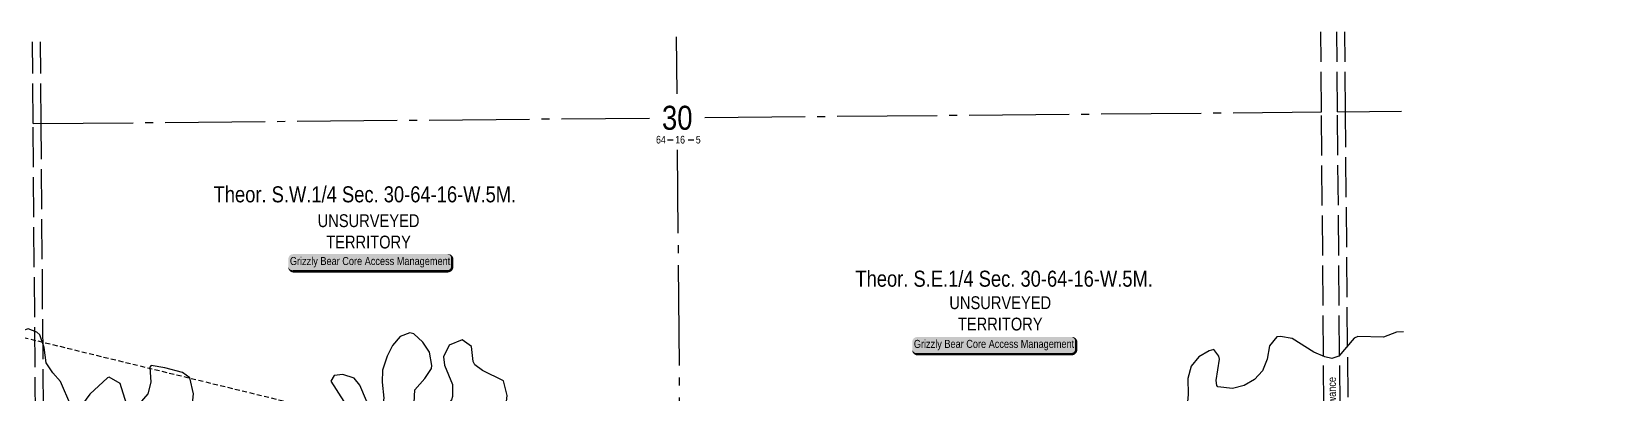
# Model space of a CAD drawing. Extents: x 534052 to 544180, y 6043031 to 6050786.
# Drawn here: x 537458 to 539443, y 6046433 to 6046885 of the extents above; entities that cross this region are included whole.
import ezdxf
from ezdxf.enums import TextEntityAlignment as Align

# ---------------------------------------------------------------- set-up
doc = ezdxf.new("R2010")
doc.units = 0
doc.header["$LTSCALE"] = 5
for name, pattern in [('foc-QUARTERLINE', [33, 25, -3, 2, -3]), ('foc-TIELINE', [1.875, 1.25, -0.625]), ('foc-UNSURVEYED', [12.5, 10, -2.5])]:
    doc.linetypes.add(name, pattern=pattern)
for name, color, linetype in [('10', 1, 'Continuous'), ('9', 3, 'Continuous'), ('AS-WILDLIFE-BLOCK', 131, 'Continuous'), ('C-SYMBOL', 7, 'Continuous'), ('L-ROAD-T', 7, 'Continuous'), ('L-SECLBL', 7, 'Continuous'), ('L-SECQ', 8, 'foc-QUARTERLINE'), ('L-TIE', 7, 'foc-TIELINE'), ('L-UNS-T', 3, 'Continuous'), ('L-USEC', 7, 'foc-UNSURVEYED'), ('T-CREEK', 160, 'Continuous')]:
    doc.layers.add(name, color=color, linetype=linetype)
doc.styles.add('175L', font='', dxfattribs={"height": 20})
doc.styles.add('80', font='', dxfattribs={"height": 10})
doc.styles.add('80L', font='', dxfattribs={"height": 10})
doc.styles.add('foc-LtypeFont', font='', dxfattribs={"height": 7.35})
doc.styles.add('SIMPLEX', font='')
doc.styles.get('175L').set_extended_font_data('Arial Narrow')
doc.styles.get('80').set_extended_font_data('Arial Narrow')
doc.styles.get('80L').set_extended_font_data('Arial Narrow')
doc.styles.get('foc-LtypeFont').set_extended_font_data('Arial Narrow')
doc.styles.get('SIMPLEX').set_extended_font_data('Arial Narrow')
doc.linetypes.add('foc-TOPO-flowdirection-NOLINE', pattern='A,0,[">",foc-LtypeFont,S=0.3,R=0,X=0,Y=-0.945],-20,[">",foc-LtypeFont,S=0.3,R=0,X=0,Y=-0.945],0', length=20)

# ---------------------------------------------------------------- blocks, each defined once
blk = doc.blocks.new('L-SECLBL')
at = {"layer": '9', "color": 7}
for p, q in [((-5.1, -27.8), (-12.3, -27.8)), ((20.7, -27.8), (13.5, -27.8))]:
    blk.add_line(p, q, dxfattribs=at)
at = {"layer": '10', "color": 2, "style": 'SIMPLEX'}
blk.add_attdef('SEC', text='', height=30, dxfattribs=at).set_placement((0, 0), align=Align.MIDDLE)
at = {"layer": '10', "color": 5, "style": '80L'}
blk.add_attdef('TWP', text='', height=9.5, dxfattribs=at).set_placement((-14.4, -27.4), align=Align.MIDDLE_RIGHT)
blk.add_attdef('RGE', text='', height=9.5, dxfattribs=at).set_placement((3.6, -27.4), align=Align.MIDDLE_CENTER)
blk.add_attdef('MER', text='', height=9.5, dxfattribs=at).set_placement((23.2, -27.4), align=Align.MIDDLE_LEFT)
blk = doc.blocks.new('*U693')
h = blk.add_hatch(color=255)
edge = h.paths.add_edge_path()
edge.add_line((-96.5, -11.5), (96.5, -11.5))
edge.add_arc((96.5, -5.5), 6, 270, 360)
edge.add_line((102.5, -5.5), (102.5, 4))
edge.add_arc((96.5, 4), 6, 0, 90)
edge.add_line((96.5, 10), (-96.5, 10))
edge.add_arc((-96.5, 4), 6, 90, 180)
edge.add_line((-102.5, 4), (-102.5, -5.5))
edge.add_arc((-96.5, -5.5), 6, 180, 270)
at = {"color": 131, "flags": 128}
blk.add_lwpolyline([(-96.5, -11.5, 3, 3, 0), (96.5, -11.5, 3, 3, 0.414214), (102.5, -5.5, 3, 3, 0), (102.5, 4, 3, 0, 0.414214), (96.5, 10, 0, 0, 0), (-96.5, 10, 0, 0, 0.414214), (-102.5, 4, 0, 0, 0), (-102.5, -5.5, 0, 3, 0.414214)], format="xyseb", close=True, dxfattribs=at)
at = {"color": 131, "style": '80'}
blk.add_attdef('ENTER_TEXT_001', (-36, -5), '', height=10, dxfattribs=at)

msp = doc.modelspace()

# ---------------------------------------------------------------- linework, layer by layer
at = {"layer": 'L-SECQ'}
for p, q in [((538264.403, 6046808.037), (538263.803, 6046879.017)), ((538299.252, 6046778.349), (539069.39, 6046785.293)), ((539089.496, 6046785.474), (539169.334, 6046786.194)), ((537459.921, 6046770.782), (538229.972, 6046777.725)), ((538271.453, 6045973.718), (538264.995, 6046738.039))]:
    msp.add_line(p, q, dxfattribs=at)
at = {"layer": 'L-TIE'}
msp.add_line((535981.474, 6046861.375), (539442.647, 6046016.916), dxfattribs=at)
at = {"layer": 'L-USEC'}
for p, q in [((539069.39, 6046785.293), (539068.528, 6046885.237)), ((539089.496, 6046785.466), (539088.633, 6046885.392)), ((539099.549, 6046785.553), (539098.686, 6046885.47)), ((537459.921, 6046770.767), (537459.077, 6046872.796)), ((537469.974, 6046770.85), (537469.13, 6046872.874)), ((539076.331, 6045981.001), (539069.39, 6046785.293)), ((539096.436, 6045981.182), (539089.496, 6046785.466)), ((539106.402, 6045991.326), (539099.549, 6046785.553)), ((537466.575, 6045966.375), (537459.921, 6046770.767)), ((537476.544, 6045976.491), (537469.974, 6046770.85))]:
    msp.add_line(p, q, dxfattribs=at)
at = {"layer": 'T-CREEK', "linetype": 'foc-TOPO-flowdirection-NOLINE', "flags": 128}
msp.add_lwpolyline([(539171.71, 6046510.531), (539163.053, 6046510.27), (539146.846, 6046504.042), (539114.94, 6046504.963), (539110.405, 6046502.537), (539091.194, 6046480.275), (539082.545, 6046477.413), (539073.556, 6046479.212), (539059.779, 6046485.153), (539032.712, 6046502.243), (539018.188, 6046504.877), (539013.536, 6046504.304), (539004.618, 6046493.226), (539001.458, 6046476.408), (538995.943, 6046462.026), (538985.814, 6046451.208), (538972.99, 6046443.427), (538958.337, 6046439.734), (538939.767, 6046441.948), (538938.685, 6046443.418), (538937.754, 6046449.737), (538941.851, 6046476.321), (538941.008, 6046480.038), (538934.789, 6046488.638), (538929.036, 6046487.011), (538916.069, 6046479.467), (538906.668, 6046467.699), (538902.379, 6046452.461), (538902.93, 6046432.171), (538901.087, 6046413.718), (538888.014, 6046385.444), (538878.396, 6046373.369), (538864.044, 6046367.143), (538857.392, 6046368.959), (538835.914, 6046382.566), (538824.641, 6046379.378), (538807.739, 6046364.98), (538793.134, 6046360.931), (538759.903, 6046374.781), (538746.45, 6046368.159), (538726.223, 6046346.194), (538708.582, 6046338.036), (538674.538, 6046345.775), (538661.476, 6046343.966), (538656.773, 6046341.234), (538647.984, 6046329.74), (538640.676, 6046281.169), (538635.346, 6046270.075), (538628.247, 6046270.979), (538616.968, 6046280.49), (538603.296, 6046288.066), (538592.919, 6046277.598), (538577.497, 6046251.268), (538566.966, 6046241.693), (538554.218, 6046233.731), (538544.976, 6046232.759), (538537.921, 6046237.677), (538530.116, 6046250.486), (538525.392, 6046263.382), (538521.152, 6046264.8), (538505.142, 6046259.777), (538492.623, 6046257.865), (538488.551, 6046259.647), (538473.904, 6046256.946), (538463.692, 6046245.106), (538449.481, 6046243.677), (538444.668, 6046257.843), (538441.718, 6046276.728), (538430.139, 6046288.627), (538414.867, 6046290.514), (538411.362, 6046287.586), (538398.161, 6046261.03), (538386.472, 6046252.196), (538375.77, 6046255.136), (538353.095, 6046301.979), (538343.5, 6046303.372), (538331.54, 6046286.382), (538313.907, 6046279.749), (538303.649, 6046268.806), (538296.297, 6046255.623), (538290.969, 6046250.533), (538281.122, 6046254.82), (538280.931, 6046269.374), (538284.177, 6046291.045), (538282.766, 6046310.108), (538259.733, 6046350.742), (538245.764, 6046356.633), (538244.4, 6046356.046), (538238.236, 6046342.406), (538239.645, 6046326.115), (538238.546, 6046321.165), (538232.874, 6046315.167), (538211.032, 6046323.43), (538187.05, 6046323.954), (538190.861, 6046335.524), (538195.966, 6046351.448), (538191.363, 6046367.41), (538180.335, 6046376.57), (538166.065, 6046381.226), (538136.319, 6046381.464), (538125.595, 6046402.399), (538119.979, 6046406.324), (538093.216, 6046408.636), (538089.858, 6046407.724), (538073.729, 6046395.448), (538061.237, 6046396.353), (538047.779, 6046402.917), (538045.538, 6046405.479), (538050.392, 6046416.303), (538052.188, 6046431.26), (538047.623, 6046449.539), (538021.154, 6046462.486), (538011.608, 6046469.413), (538009.495, 6046473.537), (538007.553, 6046492.344), (537995.772, 6046500.761), (537979.56, 6046494.157), (537972.777, 6046479.515), (537973.995, 6046469.068), (537983.665, 6046444.827), (537983.803, 6046429.668), (537982.501, 6046425.677), (537972.744, 6046412.774), (537959.746, 6046405.455), (537944.348, 6046403.69), (537938.896, 6046407.281), (537936.105, 6046421.978), (537936.769, 6046437.988), (537949.204, 6046452.433), (537957.536, 6046464.929), (537958.017, 6046468.539), (537955.182, 6046485.399), (537946.869, 6046497.886), (537935.492, 6046508.291), (537930.368, 6046509.26), (537918.47, 6046504.912), (537908.958, 6046493.635), (537902.167, 6046480.263), (537896.387, 6046462.546), (537896.137, 6046447.574), (537898.142, 6046427.633), (537897.096, 6046423.031), (537888.079, 6046413.088), (537876.506, 6046424.267), (537867.947, 6046443.933), (537861.118, 6046452.933), (537846.741, 6046457.279), (537836.21, 6046456.123), (537831.777, 6046448.847), (537857.791, 6046408.671), (537858.896, 6046393.62), (537847.335, 6046380.648), (537808.554, 6046351.727), (537786.563, 6046330.651), (537772.172, 6046326.144), (537762.164, 6046327.568), (537761.158, 6046338.019), (537768.214, 6046352.929), (537770.992, 6046367.859), (537767.668, 6046374.838), (537756.372, 6046377.639), (537742.558, 6046371.753), (537738.761, 6046368.488), (537723.673, 6046344.686), (537718.13, 6046340.19), (537709.781, 6046342.668), (537707.693, 6046362.309), (537702.869, 6046375.928), (537699.521, 6046375.697), (537670.721, 6046353.478), (537656.054, 6046354.97), (537646.57, 6046366.596), (537645.931, 6046371.168), (537646.86, 6046386.536), (537658.798, 6046416.824), (537660.136, 6046433.231), (537655.631, 6046453.192), (537646.468, 6046459.909), (537624.529, 6046465.811), (537607.25, 6046468.457), (537605.932, 6046466.414), (537607.085, 6046447.882), (537603.145, 6046433.355), (537592.522, 6046420.86), (537578.834, 6046414.146), (537568.531, 6046446.181), (537555.123, 6046453.889), (537552.924, 6046453.337), (537530.945, 6046432.605), (537521.75, 6046420.306), (537513.258, 6046415.48), (537506.98, 6046418.687), (537494.067, 6046448.631), (537484.484, 6046459.398), (537476.132, 6046471.862), (537473.906, 6046491.157), (537468.528, 6046507.036), (537464.404, 6046510.373), (537453.665, 6046514.451), (537439.614, 6046509.233), (537427.544, 6046498.13), (537412.567, 6046498.29), (537395.882, 6046506.247), (537396.255, 6046523.932), (537381.052, 6046550.626), (537377.923, 6046569.153), (537356.776, 6046589.001), (537340.38, 6046593.851), (537354.824, 6046619.01), (537354.854, 6046633.969), (537349.694, 6046668.805), (537331.462, 6046696.715), (537301.067, 6046733.511), (537291.996, 6046750.523), (537292.781, 6046770.258), (537302.208, 6046800.997), (537314.698, 6046832.922), (537323.617, 6046845.024), (537325.011, 6046849.923), (537320.285, 6046862.406), (537314.64, 6046871.68)], dxfattribs=at)
at = {"layer": 'T-CREEK', "flags": 128}
for points in [[(537506.98, 6046418.687), (537494.067, 6046448.631), (537484.484, 6046459.398), (537476.132, 6046471.862), (537473.906, 6046491.157), (537468.528, 6046507.036), (537464.404, 6046510.373), (537453.665, 6046514.451)], [(537936.105, 6046421.978), (537936.769, 6046437.988), (537949.204, 6046452.433), (537957.536, 6046464.929), (537958.017, 6046468.539), (537955.182, 6046485.399), (537946.869, 6046497.886), (537935.492, 6046508.291), (537930.368, 6046509.26), (537918.47, 6046504.912), (537908.958, 6046493.635), (537902.167, 6046480.263), (537896.387, 6046462.546), (537896.137, 6046447.574), (537898.142, 6046427.633)], [(539171.71, 6046510.531), (539163.053, 6046510.27), (539146.846, 6046504.042), (539114.94, 6046504.963), (539110.405, 6046502.537), (539091.194, 6046480.275), (539082.545, 6046477.413), (539073.556, 6046479.212), (539059.779, 6046485.153), (539032.712, 6046502.243), (539018.188, 6046504.877), (539013.536, 6046504.304), (539004.618, 6046493.226), (539001.458, 6046476.408), (538995.943, 6046462.026), (538985.814, 6046451.208), (538972.99, 6046443.427), (538958.337, 6046439.734), (538939.767, 6046441.948), (538938.685, 6046443.418), (538937.754, 6046449.737), (538941.851, 6046476.321), (538941.008, 6046480.038), (538934.789, 6046488.638), (538929.036, 6046487.011), (538916.069, 6046479.467), (538906.668, 6046467.699), (538902.379, 6046452.461), (538902.93, 6046432.171)], [(538052.188, 6046431.26), (538047.623, 6046449.539), (538021.154, 6046462.486), (538011.608, 6046469.413), (538009.495, 6046473.537), (538007.553, 6046492.344), (537995.772, 6046500.761), (537979.56, 6046494.157), (537972.777, 6046479.515), (537973.995, 6046469.068), (537983.665, 6046444.827), (537983.803, 6046429.668)], [(537658.798, 6046416.824), (537660.136, 6046433.231), (537655.631, 6046453.192), (537646.468, 6046459.909), (537624.529, 6046465.811), (537607.25, 6046468.457), (537605.932, 6046466.414), (537607.085, 6046447.882), (537603.145, 6046433.355), (537592.522, 6046420.86)], [(537578.834, 6046414.146), (537568.531, 6046446.181), (537555.123, 6046453.889), (537552.924, 6046453.337), (537530.945, 6046432.605)], [(537876.506, 6046424.267), (537867.947, 6046443.933), (537861.118, 6046452.933), (537846.741, 6046457.279), (537836.21, 6046456.123), (537831.777, 6046448.847), (537857.791, 6046408.671)]]:
    msp.add_lwpolyline(points, dxfattribs=at)

# ---------------------------------------------------------------- block references
at = {"layer": 'AS-WILDLIFE-BLOCK'}
ref = msp.add_blockref('*U693', (537881.174, 6046597.683), dxfattribs=dict(at, xscale=0.9989536938324243, yscale=0.9989536938324243, zscale=0.9989536938324243))
ref.add_attrib('ENTER_TEXT_001', 'Grizzly Bear Core Access Management', (537780.713, 6046594.068), dxfattribs={"layer": '0', "color": 131, "height": 9.98954, "style": '80'})
ref = msp.add_blockref('*U693', (538660.663, 6046494.168), dxfattribs=dict(at, xscale=0.9989536938324243, yscale=0.9989536938324243, zscale=0.9989536938324243))
ref.add_attrib('ENTER_TEXT_001', 'Grizzly Bear Core Access Management', (538560.202, 6046490.553), dxfattribs={"layer": '0', "color": 131, "height": 9.98954, "style": '80'})
at = {"layer": 'L-SECLBL', "color": 3, "xscale": 0.99947671, "yscale": 0.99947671, "zscale": 0.99947671}
for values in [{'SEC': '30', 'TWP': '64'}, {'SEC': '30', 'TWP': '64', 'RGE': '16', 'MER': '5'}]:
    msp.add_blockref('L-SECLBL', (538264.657, 6046778.037), dxfattribs=at).add_auto_attribs(values)

# ---------------------------------------------------------------- texts
at = {"layer": 'C-SYMBOL', "color": 3, "style": '175L'}
for s, p in [('Theor. S.W.1/4 Sec. 30-64-16-W.5M.', (537874.412, 6046666.398)), ('Theor. S.E.1/4 Sec. 30-64-16-W.5M.', (538673.017, 6046561.005))]:
    msp.add_text(s, height=19.98953, dxfattribs=at).set_placement(p, align=Align.BOTTOM_CENTER)
at = {"layer": 'L-ROAD-T', "style": '80L'}
msp.add_text('Theoretic Government Road Allowance', height=9.99477, rotation=90.432705, dxfattribs=at).set_placement((539083.146, 6046354.277), align=Align.MIDDLE_CENTER)
at = {"layer": 'L-UNS-T', "color": 3, "char_height": 15.99163, "attachment_point": 5, "style": '80L'}
for insert in [(537879.024, 6046636.013), (538668.139, 6046533.572)]:
    msp.add_mtext_dynamic_manual_height_columns('UNSURVEYED TERRITORY', width=126.3476, gutter_width=47.475, heights=[0], dxfattribs=dict(at, insert=insert))

doc.saveas('drawing.dxf')
